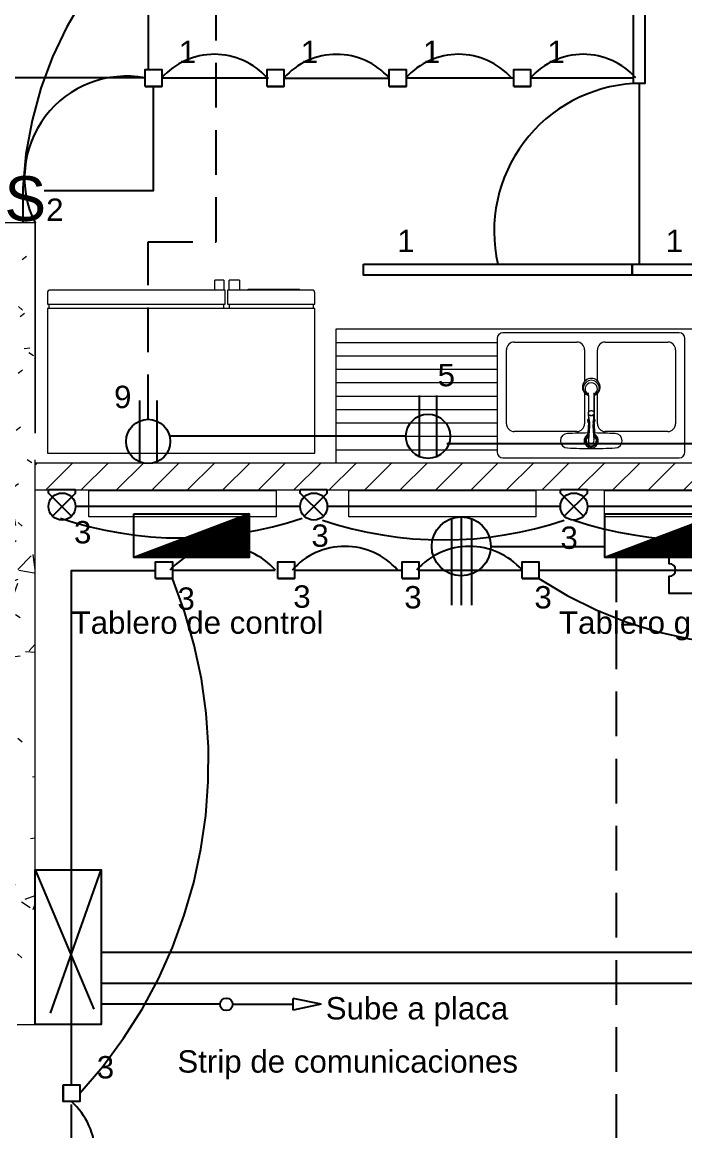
# Model space of a CAD drawing. Header units: inches. Extents: x 131 to 82119, y 71 to 16923.
# Drawn here: x 183.923 to 186.884, y 123.359 to 128.315 of the extents above; entities that cross this region are included whole.
import ezdxf
from ezdxf.enums import TextEntityAlignment as Align

# ---------------------------------------------------------------- set-up
doc = ezdxf.new("R2010")
doc.units = ezdxf.units.IN
doc.header["$MEASUREMENT"] = 0
doc.linetypes.add('HIDDEN', pattern=[9.525, 6.35, -3.175])
doc.linetypes.add('PISO', pattern=[0.3, 0.2, -0.1])
for name, color, linetype, lineweight in [('A-DETL-____-THIN', 151, 'Continuous', 18), ('A-FLOR-____-OTLN', 192, 'Continuous', 18), ('A-GENM-____-OTLN', 13, 'Continuous', 18), ('A-WALL-____-MCUT', 113, 'Continuous', 18), ('A-WALL-____-OTLN', 113, 'Continuous', 18), ('A-WALL-____-PATT', 111, 'Continuous', 18), ('DUCTO-PARED O TECHO', 7, 'Continuous', 25), ('DUCTO-PISO', 7, 'PISO', 25), ('I-FURN-____-OTLN', 30, 'Continuous', 18), ('P-SANR-FIXT-OTLN', 6, 'Continuous', 18), ('Q-SPCQ-____-OTLN', 91, 'Continuous', 18), ('RED-TELEVISIÓN', 84, 'TELEVISION', 25), ('RED-TELÉFONO', 240, 'TELEFONO', 25), ('SIMBOLOGIA', 150, 'Continuous', 25), ('SIMBOLOGÍA', 150, 'Continuous', 25)]:
    doc.layers.add(name, color=color, linetype=linetype, lineweight=lineweight)
for name, color, linetype in [('BLOQUES TOMAS Y LUCES', 140, 'Continuous'), ('INTERRUPTORES', 6, 'Continuous'), ('LAMPARAS', 20, 'Continuous'), ('LUCES Y TOMAS', 5, 'Continuous'), ('Retorno', 5, 'HIDDEN')]:
    doc.layers.add(name, color=color, linetype=linetype)
doc.styles.get("Standard").update_dxf_attribs({"font": 'arial.ttf'})
doc.linetypes.add('TELEFONO', pattern='A,0.32,-0.12,["TEL",Standard,S=0.065,R=0,X=-0.065,Y=-0.0325],-0.14', length=0.58)
doc.linetypes.add('TELEVISION', pattern='A,0.32,-0.13,["TV",Standard,S=0.065,R=0,X=-0.065,Y=-0.0325],-0.13', length=0.58)
pattern_1 = [(45, (197.74889, 143.90399), (-0.07919596, 0.07919596), [])]

# ---------------------------------------------------------------- blocks, each defined once
blk = doc.blocks.new('Double_Bowl_Kitchen_Sink_w_Delta_Faucet_and_drains_14175 - Double_Bowl_Kitchen_Sink_w_Delta_Faucet_and_drains_14175-1158375-ARQ-P1')
at = {"layer": 'Q-SPCQ-____-OTLN'}
for p, q in [((-0.4191, 0.254), (-0.4191, -0.254)), ((0.3937, 0.2794), (-0.3937, 0.2794)), ((0.4191, -0.254), (0.4191, 0.254)), ((-0.3429, 0.1619), (-0.0635, 0.1619)), ((0.0635, 0.1619), (0.3429, 0.1619)), ((-0.3778, -0.2032), (-0.3778, 0.127)), ((-0.0286, 0.127), (-0.0286, -0.009)), ((0.0286, -0.009), (0.0286, 0.127)), ((0.3778, 0.127), (0.3778, -0.2032)), ((-0.0286, -0.0627), (-0.0286, -0.2032)), ((0.0286, -0.2032), (0.0286, -0.0627)), ((-0.0635, -0.2381), (-0.3429, -0.2381)), ((0.3429, -0.2381), (0.0635, -0.2381)), ((-0.3937, -0.2794), (0.3937, -0.2794))]:
    blk.add_line(p, q, dxfattribs=at)
for centre, radius, start, end in [((-0.3937, 0.254), 0.0254, 90, 180), ((0.3937, 0.254), 0.0254, 360, 90), ((-0.3429, 0.127), 0.0349, 90, 180), ((-0.0635, 0.127), 0.0349, 360, 90), ((0.0635, 0.127), 0.0349, 90, 180), ((0.3429, 0.127), 0.0349, 360, 90), ((-0.3429, -0.2032), 0.0349, 180, 270), ((-0.0635, -0.2032), 0.0349, 270, 360), ((0.0635, -0.2032), 0.0349, 180, 270), ((0.3429, -0.2032), 0.0349, 270, 360), ((-0.3937, -0.254), 0.0254, 180, 270), ((0.3937, -0.254), 0.0254, 270, 360)]:
    blk.add_arc(centre, radius, start, end, dxfattribs=at)
blk = doc.blocks.new('Faucet-Delta-473 - DST-1158325-ARQ-P1')
at = {"layer": 'A-GENM-____-OTLN'}
for p, q in [((-0.0822, -0.0267), (-0.0816, -0.0346)), ((-0.081, -0.0348), (-0.0781, -0.0814)), ((-0.0725, -0.0646), (-0.0772, -0.0037)), ((-0.0577, -0.0646), (-0.053, -0.0037)), ((-0.0521, -0.0814), (-0.0492, -0.0348)), ((-0.0487, -0.0271), (-0.0492, -0.0347)), ((-0.0775, -0.0978), (-0.0775, -0.1183)), ((-0.0735, -0.0812), (-0.0725, -0.0646)), ((-0.0567, -0.0812), (-0.0577, -0.0646)), ((-0.0527, -0.1183), (-0.0527, -0.0978)), ((-0.0775, -0.1283), (-0.0775, -0.2017)), ((-0.0527, -0.2017), (-0.0527, -0.1283)), ((-0.0775, -0.2017), (-0.0775, -0.2144)), ((-0.0527, -0.2017), (-0.0527, -0.2144))]:
    blk.add_line(p, q, dxfattribs=at)
for centre, radius, start, end in [((-0.1711, 0), 0.0321, 90, 270), ((-0.0605, -2.1775), 2.2123, 90.1195, 92.8667), ((-0.0651, 0), 0.0317, 90, 251.4942), ((-0.0651, 0), 0.0227, 90, 241.4089), ((-0.0651, 0.0001), 0.0127, 342.7257, 197.2743), ((-0.0697, -2.1775), 2.2123, 87.1333, 89.8805), ((-0.0651, 0), 0.0317, 288.5058, 90), ((-0.0651, 0), 0.0227, 298.5911, 90), ((0.0409, 0), 0.0321, 270, 90), ((-0.0605, 2.1775), 2.2123, 267.1333, 269.4676), ((-0.0697, 2.1775), 2.2123, 270.5324, 272.8667), ((-0.0715, -0.0894), 0.0103, 129.3974, 234.6026), ((-0.0651, -0.0951), 0.0188, 115.9469, 133.6108), ((0.2729, -0.138), 0.351, 170.6882, 176.8559), ((-0.0651, -0.0951), 0.0188, 46.3892, 64.0531), ((-0.4031, -0.138), 0.351, 3.135, 9.3118), ((-0.0587, -0.0894), 0.0103, 305.3974, 50.6026), ((-0.0708, -0.1233), 0.00836, 143.434, 216.566), ((-0.0651, -0.1305), 0.0171, 42.9259, 139.4833), ((-0.0654, -0.1167), 0.0172, 222.3776, 317.6224), ((-0.0594, -0.1233), 0.00836, 323.434, 36.566), ((-0.0651, -0.2391), 0.0394, 108.3714, 270), ((-0.0651, -0.2391), 0.0394, 270, 71.6286)]:
    blk.add_arc(centre, radius, start, end, dxfattribs=at)
for centre, major_axis, ratio, start_param, end_param in [((-0.064, 0), (0.0277, 0), 0.962809, 1.609656, 4.280296), ((-0.0662, 0), (0.0277, 0), 0.962809, 5.144482, 7.815121), ((-0.0651, -0.0926), (0.0141, 0), 0.642788, 2.275568, 3.57627), ((-0.0651, -0.0926), (0.0141, 0), 0.642788, 5.792183, 7.14921), ((-0.0651, -0.2358), (0.0356, 0), 0.976905, 1.934236, 4.712389), ((-0.0651, -0.2321), (0.0277, 0), 0.976905, 2.060027, 4.712389), ((-0.0651, -0.2358), (-0.0356, 0), 0.976905, 1.570796, 4.356702), ((-0.0651, -0.2321), (-0.0277, 0), 0.976905, 1.570796, 4.24754)]:
    blk.add_ellipse(centre, major_axis=major_axis, ratio=ratio, start_param=start_param, end_param=end_param, dxfattribs=at)
at = {"layer": 'P-SANR-FIXT-OTLN'}
for p, q in [((-0.0781, -0.1193), (-0.0781, -0.0973)), ((-0.0771, -0.1098), (-0.0778, -0.1217)), ((-0.0531, -0.1098), (-0.0524, -0.1217)), ((-0.0527, -0.1572), (-0.0527, -0.1567)), ((-0.0893, -0.2698), (-0.088, -0.2707)), ((-0.0416, -0.2703), (-0.0404, -0.2693))]:
    blk.add_line(p, q, dxfattribs=at)
at = {"layer": 'P-SANR-FIXT-OTLN', "flags": 128}
for points in [[(-0.0816, -0.0348), (-0.0791, -0.0721), (-0.0786, -0.0823)], [(-0.0788, -0.0821), (-0.0792, -0.0825), (-0.0795, -0.083), (-0.0799, -0.0834), (-0.0802, -0.0839), (-0.0805, -0.0844)], [(-0.0514, -0.0821), (-0.051, -0.0825), (-0.0507, -0.083), (-0.0503, -0.0834), (-0.05, -0.0839), (-0.0497, -0.0844)], [(-0.0791, -0.1223), (-0.0792, -0.1228), (-0.0792, -0.1232), (-0.0792, -0.1237), (-0.0792, -0.1241)], [(-0.0651, -0.1128), (-0.0656, -0.1128), (-0.0662, -0.1129), (-0.0667, -0.1129), (-0.0673, -0.113), (-0.0678, -0.113), (-0.0683, -0.1131), (-0.0689, -0.1132), (-0.0694, -0.1133), (-0.0699, -0.1135), (-0.0704, -0.1136), (-0.0709, -0.1138), (-0.0714, -0.1139), (-0.0719, -0.1141), (-0.0724, -0.1143), (-0.0728, -0.1145), (-0.0733, -0.1148), (-0.0737, -0.115), (-0.0741, -0.1153), (-0.0746, -0.1155), (-0.075, -0.1158), (-0.0754, -0.1161), (-0.0757, -0.1164), (-0.0761, -0.1167), (-0.0764, -0.1171), (-0.0768, -0.1174), (-0.0771, -0.1178), (-0.0774, -0.1181), (-0.0776, -0.1185), (-0.0779, -0.1189), (-0.0781, -0.1193), (-0.0783, -0.1197), (-0.0785, -0.1201), (-0.0787, -0.1206), (-0.0788, -0.121), (-0.079, -0.1214)], [(-0.079, -0.125), (-0.0789, -0.1254), (-0.0788, -0.1259), (-0.0786, -0.1263), (-0.0784, -0.1267), (-0.0782, -0.1271), (-0.078, -0.1275)], [(-0.0781, -0.202), (-0.0781, -0.1838), (-0.0781, -0.1572), (-0.0781, -0.1269)], [(-0.0707, -0.1321), (-0.0703, -0.1323), (-0.07, -0.1325), (-0.0696, -0.1326), (-0.0692, -0.1327), (-0.0689, -0.1329), (-0.0685, -0.133), (-0.0682, -0.1331), (-0.0678, -0.1332), (-0.0675, -0.1332), (-0.0671, -0.1333), (-0.0668, -0.1334), (-0.0664, -0.1334), (-0.0661, -0.1334), (-0.0657, -0.1335), (-0.0654, -0.1335), (-0.0651, -0.1335)], [(-0.0513, -0.1212), (-0.0514, -0.1208), (-0.0516, -0.1204), (-0.0518, -0.1199), (-0.052, -0.1195), (-0.0522, -0.1191), (-0.0524, -0.1187), (-0.0527, -0.1183), (-0.053, -0.118), (-0.0533, -0.1176), (-0.0536, -0.1173), (-0.0539, -0.1169), (-0.0543, -0.1166), (-0.0546, -0.1163), (-0.055, -0.116), (-0.0554, -0.1157), (-0.0558, -0.1154), (-0.0562, -0.1151), (-0.0567, -0.1149), (-0.0571, -0.1147), (-0.0576, -0.1144), (-0.0581, -0.1142), (-0.0585, -0.114), (-0.059, -0.1138), (-0.0595, -0.1137), (-0.06, -0.1135), (-0.0605, -0.1134), (-0.0611, -0.1133), (-0.0616, -0.1132), (-0.0621, -0.1131), (-0.0627, -0.113), (-0.0632, -0.1129), (-0.0637, -0.1129), (-0.0643, -0.1129), (-0.0648, -0.1128), (-0.0651, -0.1128)], [(-0.0651, -0.1335), (-0.0648, -0.1335), (-0.0644, -0.1335), (-0.0641, -0.1334), (-0.0637, -0.1334), (-0.0634, -0.1333), (-0.063, -0.1333), (-0.0627, -0.1332), (-0.0623, -0.1332), (-0.062, -0.1331), (-0.0616, -0.133), (-0.0613, -0.1328), (-0.0609, -0.1327), (-0.0605, -0.1326), (-0.0602, -0.1324), (-0.0598, -0.1323), (-0.0595, -0.1321)], [(-0.0523, -0.1278), (-0.0521, -0.1274), (-0.0519, -0.127), (-0.0517, -0.1265), (-0.0515, -0.1261), (-0.0514, -0.1257), (-0.0512, -0.1252)], [(-0.0511, -0.1244), (-0.051, -0.1239), (-0.051, -0.1235), (-0.051, -0.123), (-0.051, -0.1226)], [(-0.1036, -0.2313), (-0.1039, -0.2329), (-0.1041, -0.2344), (-0.1043, -0.2359), (-0.1044, -0.2375), (-0.1045, -0.239), (-0.1045, -0.2405), (-0.1044, -0.2421), (-0.1042, -0.2436), (-0.104, -0.2451), (-0.1038, -0.2467), (-0.1034, -0.2482), (-0.1031, -0.2496), (-0.1026, -0.2511), (-0.1021, -0.2526), (-0.1015, -0.254), (-0.1009, -0.2554), (-0.1002, -0.2568), (-0.0995, -0.2582), (-0.0989, -0.2591)], [(-0.1012, -0.224), (-0.1018, -0.2255), (-0.1023, -0.2269), (-0.1028, -0.2284), (-0.1031, -0.2293)], [(-0.0312, -0.2589), (-0.0304, -0.2576), (-0.0297, -0.2562), (-0.029, -0.2548), (-0.0284, -0.2534), (-0.0279, -0.2519), (-0.0274, -0.2504), (-0.027, -0.249), (-0.0266, -0.2475), (-0.0263, -0.246), (-0.0261, -0.2444), (-0.0259, -0.2429), (-0.0258, -0.2414), (-0.0257, -0.2398), (-0.0257, -0.2383), (-0.0258, -0.2367), (-0.026, -0.2352), (-0.0262, -0.2337), (-0.0264, -0.2322), (-0.0267, -0.2311)], [(-0.0271, -0.2292), (-0.0276, -0.2277), (-0.0281, -0.2262), (-0.0287, -0.2248), (-0.0293, -0.2235)], [(-0.0978, -0.2608), (-0.0969, -0.2621), (-0.096, -0.2633), (-0.095, -0.2645), (-0.0939, -0.2656)], [(-0.0358, -0.2651), (-0.0348, -0.2639), (-0.0338, -0.2627), (-0.0329, -0.2615), (-0.032, -0.2602)]]:
    blk.add_lwpolyline(points, dxfattribs=at)
at = {"layer": 'P-SANR-FIXT-OTLN'}
for centre, start, end in [((-0.0602, 2.1941), 268.4136, 268.812), ((-0.07, 2.1941), 271.188, 271.5864)]:
    blk.add_arc(centre, 2.229, start, end, dxfattribs=at)
for points, knots in [([(-0.1001, -0.2213), (-0.1002, -0.2214), (-0.1003, -0.2215), (-0.1005, -0.2219), (-0.1008, -0.2224), (-0.1009, -0.2226), (-0.1009, -0.2226)], [0.780759, 0.780759, 0.780759, 0.780759, 0.8055556, 0.8333333, 0.8888889, 1, 1, 1, 1]), ([(-0.1009, -0.2226), (-0.1009, -0.2226), (-0.1008, -0.2224), (-0.1005, -0.2219), (-0.1003, -0.2215), (-0.1002, -0.2214), (-0.1001, -0.2213)], [0, 0, 0, 0, 0.1111111, 0.1666667, 0.1944444, 0.219241, 0.219241, 0.219241, 0.219241])]:
    blk.add_open_spline(points, degree=3, knots=knots, dxfattribs=at)
blk = doc.blocks.new('Refrigerador_Electrolux_Side_by_Side_Frost_Free_504L_14781 - Refrigerador Side by Side-808704-ARQ-P1')
at = {"layer": 'I-FURN-____-OTLN'}
for p, q in [((0.8, 0.73), (-0.395, 0.73)), ((-0.395, 0.73), (-0.395, 0.0825)), ((0.8, 0.0825), (0.8, 0.73)), ((-0.395, 0.0825), (0.8, 0.0825)), ((-0.005, 0.0635), (-0.395, 0.0635)), ((-0.395, 0.0635), (-0.395, 0.0127)), ((-0.3886, 0.0825), (-0.3886, 0.0635)), ((-0.0116, 0.0635), (-0.0116, 0.0825)), ((-0.005, 0), (-0.005, 0.0635)), ((0.005, 0.0635), (0.005, 0)), ((0.8, 0.0635), (0.005, 0.0635)), ((0.0114, 0.0825), (0.0114, 0.0635)), ((0.7937, 0.0635), (0.7937, 0.0825)), ((0.8, 0.0127), (0.8, 0.0635)), ((-0.3823, 0), (-0.005, 0)), ((-0.3271, 0), (-0.3271, -0.002)), ((-0.0966, 0), (-0.0966, -0.002)), ((-0.0577, -0.001), (-0.0577, 0)), ((-0.0116, 0), (-0.0116, -0.001)), ((0.0114, -0.001), (0.0114, 0)), ((0.0523, 0), (0.0523, -0.001)), ((-0.0966, -0.002), (-0.3271, -0.002)), ((-0.3271, -0.002), (-0.3271, -0.0034)), ((-0.0966, -0.0034), (-0.3271, -0.0034)), ((-0.0966, -0.002), (-0.0966, -0.0034)), ((-0.0577, -0.0445), (-0.0577, -0.001)), ((-0.0116, -0.001), (-0.0577, -0.001)), ((-0.0577, -0.0445), (-0.0116, -0.0445)), ((-0.0116, -0.001), (-0.0116, -0.0445)), ((0.005, 0), (0.7873, 0)), ((0.0114, -0.0445), (0.0114, -0.001)), ((0.0523, -0.001), (0.0114, -0.001)), ((0.0114, -0.0445), (0.0523, -0.0445)), ((0.0523, -0.001), (0.0523, -0.0445))]:
    blk.add_line(p, q, dxfattribs=at)
for centre, start, end in [((-0.3823, 0.0127), 180, 270), ((0.7873, 0.0127), 270, 360)]:
    blk.add_arc(centre, 0.0127, start, end, dxfattribs=at)
blk = doc.blocks.new('LUZAP')
at = {"layer": 'SIMBOLOGIA'}
for p, q in [((-0.09, 0.02), (0.0636, 0.1736)), ((-0.0636, 0.1736), (0.09, 0.02)), ((-0.09, 0.02), (-0.09, 0)), ((-0.09, 0), (0.09, 0)), ((0.09, 0.02), (0.09, 0))]:
    blk.add_line(p, q, dxfattribs=at)
blk.add_circle((0, 0.11), 0.09, dxfattribs=at)
blk = doc.blocks.new('TOMA')
at = {"layer": 'SIMBOLOGIA'}
for p, q in [((-0.0301, 0.2165), (-0.0301, 0.0062)), ((0.0294, 0.2165), (0.0294, 0.1463)), ((0.0294, 0.1463), (0.0294, 0.0059))]:
    blk.add_line(p, q, dxfattribs=at)
blk.add_circle((0, 0.0761), 0.0761, dxfattribs=at)
blk = doc.blocks.new('TABLERO')
at = {"layer": 'LUCES Y TOMAS', "color": 0}
for points in [[(0.2574, 0), (-0.2574, -0.1939)], [(-0.2574, 0), (0.2574, 0), (0.2574, -0.1939), (-0.2574, -0.1939), (-0.2574, 0)], [(0.2574, 0), (-0.2574, -0.1939)], [(0.2574, -0.0038), (-0.2474, -0.1939)], [(0.2574, -0.0075), (-0.2374, -0.1939)], [(0.2574, -0.0113), (-0.2274, -0.1939)], [(0.2574, -0.0151), (-0.2174, -0.1939)], [(0.2574, -0.0188), (-0.2074, -0.1939)], [(0.2574, -0.0226), (-0.1974, -0.1939)], [(0.2574, -0.0264), (-0.1874, -0.1939)], [(0.2574, -0.0301), (-0.1774, -0.1939)], [(0.2574, -0.0339), (-0.1674, -0.1939)], [(0.2574, -0.0377), (-0.1574, -0.1939)], [(0.2574, -0.0414), (-0.1474, -0.1939)], [(0.2574, -0.0452), (-0.1374, -0.1939)], [(0.2574, -0.049), (-0.1274, -0.1939)], [(0.2574, -0.0527), (-0.1174, -0.1939)], [(0.2574, -0.0565), (-0.1074, -0.1939)], [(0.2574, -0.0603), (-0.0974, -0.1939)], [(0.2574, -0.064), (-0.0874, -0.1939)], [(0.2574, -0.0678), (-0.0774, -0.1939)], [(0.2574, -0.0716), (-0.0674, -0.1939)], [(0.2574, -0.0753), (-0.0574, -0.1939)], [(0.2574, -0.0791), (-0.0474, -0.1939)], [(0.2574, -0.0829), (-0.0374, -0.1939)], [(0.2574, -0.0866), (-0.0274, -0.1939)], [(0.2574, -0.0904), (-0.0174, -0.1939)], [(0.2574, -0.0942), (-0.0074, -0.1939)], [(0.2574, -0.0979), (0.0026, -0.1939)], [(0.2574, -0.1017), (0.0126, -0.1939)], [(0.2574, -0.1055), (0.0226, -0.1939)], [(0.2574, -0.1092), (0.0326, -0.1939)], [(0.2574, -0.113), (0.0426, -0.1939)], [(0.2574, -0.1168), (0.0526, -0.1939)], [(0.2574, -0.1205), (0.0626, -0.1939)], [(0.2574, -0.1243), (0.0726, -0.1939)], [(0.2574, -0.1281), (0.0826, -0.1939)], [(0.2574, -0.1318), (0.0926, -0.1939)], [(0.2574, -0.1356), (0.1026, -0.1939)], [(0.2574, -0.1394), (0.1126, -0.1939)], [(0.2574, -0.1431), (0.1226, -0.1939)], [(0.2574, -0.1469), (0.1326, -0.1939)], [(0.2574, -0.1507), (0.1426, -0.1939)], [(0.2574, -0.1544), (0.1526, -0.1939)], [(0.2574, -0.1582), (0.1626, -0.1939)], [(0.2574, -0.162), (0.1726, -0.1939)], [(0.2574, -0.1657), (0.1826, -0.1939)], [(0.2574, -0.1695), (0.1926, -0.1939)], [(0.2574, -0.1733), (0.2026, -0.1939)], [(0.2574, -0.177), (0.2126, -0.1939)], [(0.2574, -0.1808), (0.2226, -0.1939)], [(0.2574, -0.1846), (0.2326, -0.1939)], [(0.2574, -0.1883), (0.2426, -0.1939)], [(0.2574, -0.1921), (0.2526, -0.1939)]]:
    blk.add_lwpolyline(points, dxfattribs=at)
blk = doc.blocks.new('TOMA TRIF')
at = {"layer": 'BLOQUES TOMAS Y LUCES'}
for p, q in [((-0.0076, 0.044), (-0.3947, 0.044)), ((0, 0), (-0.3947, 0)), ((-0.0084, -0.0462), (-0.3947, -0.0462))]:
    blk.add_line(p, q, dxfattribs=at)
blk.add_circle((-0.1319, 0), 0.1319, dxfattribs=at)
blk = doc.blocks.new('Ds')
at = {"layer": 'SIMBOLOGÍA', "color": 3, "linetype": 'Continuous'}
for p, q in [((0.0282, 0), (0.2983, 0)), ((0.2983, -0.0256), (0.2983, 0.0256)), ((0.4239, 0), (0.2983, 0.0256)), ((0.4239, 0), (0.2983, -0.0256))]:
    blk.add_line(p, q, dxfattribs=at)
at = {"layer": 'SIMBOLOGÍA', "ltscale": 0.2}
blk.add_circle((0, 0), 0.0282, dxfattribs=at)

msp = doc.modelspace()

# ---------------------------------------------------------------- hatches: boundary and pattern name
at = {"layer": 'A-WALL-____-PATT'}
h = msp.add_hatch(dxfattribs=at)
h.set_pattern_fill('FP_31', style=0, pattern_type=2)
h.set_pattern_definition([(50, (197.7489, 144.03864), (0.546432, -0.047308), [0.057, -0.629]), (355, (197.7489, 144.03864), (-0.105429, 0.57337), [0.046, -0.503]), (100.451, (197.7939, 144.03464), (0.440955, 0.525708), [0.049, -0.534]), (46.184, (197.7489, 144.19164), (0.813123, -0.12606), [0.086, -0.943]), (96.636, (197.8169, 144.18064), (0.711995, 0.742252), [0.073, -0.801]), (351.184, (197.7489, 144.19164), (0.71223, 0.742616), [0.069, -0.754]), (21, (197.8249, 144.15364), (0.454985, -0.306292), [0.057, -0.629]), (326, (197.8249, 144.15364), (0.185766, 0.552594), [0.046, -0.503]), (71.451, (197.8629, 144.12764), (0.640536, 0.246016), [0.049, -0.534]), (37.5, (197.7489, 144.03864), (0.009206, 0.2541166), [0.025, -0.472, 0.025, -0.485, -0.505]), (37.5, (197.7489, 144.03864), (0.009206, 0.2541166), [-1.007, 0.025, -0.48]), (7.5, (197.7489, 144.03864), (0.2004608, 0.3007382), [0.025, -0.266, 0.025, -0.46, -0.192]), (7.5, (197.7489, 144.03864), (0.2004608, 0.3007382), [-0.776, 0.025, -0.167]), (327.5, (197.5789, 144.03864), (0.4064829, -0.0170776), [0.025, -0.165, 0.025, -0.569, -0.789]), (327.5, (197.5789, 144.03864), (0.4064829, -0.0170776), [-0.785, 0.025, -0.764]), (317.5, (197.5029, 144.03864), (0.4439987, 0.076008), [0.025, -0.223, 0.025, -0.37, -0.56]), (317.5, (197.5029, 144.03864), (0.4439987, 0.076008), [-0.642, 0.025, -0.535])])
h.paths.add_polyline_path([(183.981, 123.8345), (183.981, 127.4175), (183.781, 127.4175), (183.781, 123.8345), (183.901, 123.8345)], flags=0)
h = msp.add_hatch(dxfattribs=at)
h.set_pattern_fill('FP_37', color=8, style=0, pattern_type=2)
h.set_pattern_definition(pattern_1)
h.paths.add_polyline_path([(184.7727, 126.2238), (185.406, 126.2238), (185.406, 126.3438), (183.981, 126.3438), (183.981, 126.2238)], flags=0)
h = msp.add_hatch(dxfattribs=at)
h.set_pattern_fill('FP_37', color=8, style=0, pattern_type=2)
h.set_pattern_definition(pattern_1)
h.paths.add_polyline_path([(187.6452, 126.2238), (187.6452, 126.3438), (185.406, 126.3438), (185.406, 126.2238), (187.7512, 126.2238)])

# ---------------------------------------------------------------- linework, layer by layer
at = {"layer": 'A-DETL-____-THIN'}
for p, q in [((185.326, 126.3438), (185.326, 126.9438)), ((185.326, 126.9438), (187.6452, 126.9438)), ((185.326, 126.8838), (186.0457, 126.8838)), ((185.326, 126.8238), (186.0457, 126.8238)), ((185.326, 126.7638), (186.0457, 126.7638)), ((185.326, 126.7038), (186.0457, 126.7038)), ((185.326, 126.7038), (186.0457, 126.7038)), ((185.326, 126.6438), (186.0457, 126.6438)), ((185.326, 126.5838), (186.0457, 126.5838)), ((185.326, 126.5238), (186.0457, 126.5238)), ((185.326, 126.4638), (186.0457, 126.4638)), ((185.326, 126.4038), (186.0457, 126.4038))]:
    msp.add_line(p, q, dxfattribs=at)
at = {"layer": 'A-FLOR-____-OTLN'}
msp.add_line((183.9813, 127.4175), (183.9813, 126.4784), dxfattribs=at)
at = {"layer": 'A-WALL-____-MCUT'}
for p, q in [((183.981, 127.4175), (183.781, 127.4175)), ((183.981, 126.4784), (183.981, 127.4175)), ((183.981, 123.8345), (183.981, 126.3584)), ((187.6452, 126.3438), (183.981, 126.3438)), ((183.981, 126.2238), (187.6452, 126.2238)), ((183.901, 123.8345), (183.981, 123.8345))]:
    msp.add_line(p, q, dxfattribs=at)
at = {"layer": 'A-WALL-____-OTLN'}
for points in [[(184.2214, 126.2214), (185.0575, 126.2214), (185.0575, 126.1038), (184.2214, 126.1038)], [(185.3829, 126.2214), (186.219, 126.2214), (186.219, 126.1038), (185.3829, 126.1038)], [(186.5257, 126.2214), (187.3618, 126.2214), (187.3618, 126.1038), (186.5257, 126.1038)]]:
    msp.add_lwpolyline(points, close=True, dxfattribs=at)
at = {"layer": 'DUCTO-PARED O TECHO'}
for p, q in [((185.1657, 126.1499), (184.162, 126.1499)), ((186.3278, 126.1499), (185.2867, 126.1499)), ((184.5945, 125.866), (185.0542, 125.866)), ((185.1401, 125.866), (185.621, 125.866)), ((185.696, 125.866), (186.1568, 125.866)), ((183.981, 124.5259), (184.2433, 123.9023)), ((184.0501, 123.8847), (184.2758, 124.5259)), ((184.1436, 123.0187), (184.1436, 123.4762))]:
    msp.add_line(p, q, dxfattribs=at)
for points in [[(185.2693, 129.172), (184.4857, 129.1764), (184.4857, 128.1031)], [(184.4723, 128.0657), (182.3644, 128.0657)], [(184.5469, 128.0657), (185.0236, 128.0657)], [(185.0925, 128.0652), (185.5652, 128.0652)], [(185.638, 128.0657), (186.1158, 128.0657)], [(186.1943, 128.0657), (186.6551, 128.0657)], [(184.0213, 127.5627), (184.5098, 127.5627), (184.5098, 128.0282)], [(186.6801, 128.0407), (186.6801, 127.2335)], [(185.6378, 126.4638), (184.5825, 126.4638)], [(187.215, 126.4307), (185.8202, 126.4307)], [(187.4507, 126.1499), (186.4487, 126.1499)], [(186.2318, 125.866), (187.5043, 125.866), (187.5043, 126.0898)], [(186.0168, 125.9719), (186.5268, 125.9719)], [(184.1436, 123.5646), (184.1436, 125.8633), (184.5126, 125.8633)]]:
    msp.add_lwpolyline(points, dxfattribs=at)
msp.add_lwpolyline([(190.1087, 126.9306), (189.0502, 126.9306), (189.0502, 125.7617), (186.8147, 125.7617), (186.8147, 125.8382, 1), (186.8147, 125.8938), (186.8147, 125.9263)], format="xyb", dxfattribs=at)
msp.add_lwpolyline([(183.981, 123.8345), (183.981, 124.5259), (184.2758, 124.5259), (184.2758, 123.8345)], close=True, dxfattribs=at)
at = {"layer": 'DUCTO-PISO'}
for points in [[(184.4863, 126.5398), (184.4863, 127.333), (184.7904, 127.333), (184.7904, 128.7992), (185.2841, 128.7992), (185.2841, 128.846)], [(186.5768, 125.9227), (186.5768, 120.8898), (184.2056, 120.8898), (184.2056, 120.0928)]]:
    msp.add_lwpolyline(points, dxfattribs=at)
at = {"layer": 'LAMPARAS'}
for p, q in [((184.4723, 128.0282), (184.5473, 128.0282)), ((185.0179, 128.0282), (185.0929, 128.0282)), ((185.5634, 128.0282), (185.6384, 128.0282)), ((186.1193, 128.0282), (186.1943, 128.0282)), ((184.5195, 125.8286), (184.5945, 125.8286)), ((185.0651, 125.8286), (185.1401, 125.8286)), ((185.621, 125.8286), (185.696, 125.8286)), ((186.1568, 125.8286), (186.2318, 125.8286)), ((184.1061, 123.5646), (184.1061, 123.4896))]:
    msp.add_line(p, q, dxfattribs=at)
for points in [[(186.6551, 128.0407), (186.6551, 129.2407), (186.7051, 129.2407), (186.7051, 128.0407)], [(184.4723, 128.0282), (184.4723, 128.1031), (184.5473, 128.1031), (184.5473, 128.0282)], [(185.0179, 128.0282), (185.0179, 128.1031), (185.0929, 128.1031), (185.0929, 128.0282)], [(185.5634, 128.0282), (185.5634, 128.1031), (185.6384, 128.1031), (185.6384, 128.0282)], [(186.1193, 128.0282), (186.1193, 128.1031), (186.1943, 128.1031), (186.1943, 128.0282)], [(185.4483, 127.2335), (186.6483, 127.2335), (186.6483, 127.1835), (185.4483, 127.1835)], [(186.6483, 127.2335), (187.8483, 127.2335), (187.8483, 127.1835), (186.6483, 127.1835)], [(184.5195, 125.8286), (184.5195, 125.9034), (184.5945, 125.9034), (184.5945, 125.8286)], [(185.0651, 125.8286), (185.0651, 125.9034), (185.1401, 125.9034), (185.1401, 125.8286)], [(185.621, 125.8286), (185.621, 125.9034), (185.696, 125.9034), (185.696, 125.8286)], [(186.1568, 125.8286), (186.1568, 125.9034), (186.2318, 125.9034), (186.2318, 125.8286)], [(184.1061, 123.5646), (184.181, 123.5646), (184.181, 123.4896), (184.1061, 123.4896)]]:
    msp.add_lwpolyline(points, close=True, dxfattribs=at)
at = {"layer": 'RED-TELEVISIÓN'}
for points in [[(184.2758, 124.1585), (188.2841, 124.1585), (188.2841, 127.8376)], [(184.2758, 123.9265), (184.8067, 123.9265)]]:
    msp.add_lwpolyline(points, dxfattribs=at)
at = {"layer": 'RED-TELÉFONO'}
msp.add_lwpolyline([(184.2758, 124.0187), (188.3929, 124.0187), (188.3929, 127.8376)], dxfattribs=at)
at = {"layer": 'Retorno'}
for centre, radius, start, end in [((185.6412, 127.4938), 1.7165, 102.1235, 182.5489), ((184.7824, 127.8566), 0.3149, 41.5976, 138.4028), ((185.3279, 127.8562), 0.3149, 41.5976, 138.4028), ((185.8735, 127.8566), 0.3149, 41.5976, 138.4028), ((186.4298, 127.8566), 0.3149, 41.5976, 138.4028), ((184.3888, 127.6186), 0.4548, 79.4239, 206.2515), ((186.6941, 127.3797), 0.6621, 93.3745, 192.7576), ((184.6345, 127.6915), 1.6822, 251.2736, 288.7264), ((185.8054, 127.6826), 1.6822, 251.2736, 288.7264), ((186.9283, 127.6826), 1.6822, 251.2736, 288.7264), ((184.8195, 125.6565), 0.3149, 41.5976, 138.4028), ((185.3651, 125.657), 0.3149, 41.5976, 138.4028), ((185.9214, 125.657), 0.3149, 41.5976, 138.4028), ((187.2436, 127.3705), 1.8442, 236.726, 308.5492), ((182.5735, 125.0039), 2.1829, 317.428, 22.1982), ((183.9345, 123.2542), 0.3149, 311.5976, 48.4028)]:
    msp.add_arc(centre, radius, start, end, dxfattribs=at)

# ---------------------------------------------------------------- block references
at = {"layer": 'I-FURN-____-OTLN', "rotation": 180}
msp.add_blockref('Refrigerador_Electrolux_Side_by_Side_Frost_Free_504L_14781 - Refrigerador Side by Side-808704-ARQ-P1', (184.836, 127.1178), dxfattribs=at)
at = {"layer": 'LUCES Y TOMAS', "color": 0}
for p in [(184.6803, 126.1166), (186.7842, 126.1166)]:
    msp.add_blockref('TABLERO', p, dxfattribs=at)
at = {"layer": 'LUCES Y TOMAS', "color": 3, "rotation": 90}
msp.add_blockref('TOMA TRIF', (185.8849, 126.1038), dxfattribs=at)
at = {"layer": 'P-SANR-FIXT-OTLN', "rotation": 180.0000000000001}
msp.add_blockref('Faucet-Delta-473 - DST-1158325-ARQ-P1', (186.4009, 126.444), dxfattribs=at)
at = {"layer": 'Q-SPCQ-____-OTLN', "rotation": 180.0000000000001}
msp.add_blockref('Double_Bowl_Kitchen_Sink_w_Delta_Faucet_and_drains_14175 - Double_Bowl_Kitchen_Sink_w_Delta_Faucet_and_drains_14175-1158375-ARQ-P1', (186.4648, 126.6472), dxfattribs=at)
at = {"layer": 'SIMBOLOGIA', "xscale": 1.29829461337991, "yscale": 1.29829461337991, "zscale": 1.29829461337991}
for p in [(185.7366, 126.365), (184.4863, 126.3422)]:
    msp.add_blockref('TOMA', p, dxfattribs=at)
at = {"layer": 'SIMBOLOGIA', "xscale": 0.671875174437127, "yscale": 0.671875174437127, "zscale": 0.671875174437127, "rotation": 180}
for p in [(184.1016, 126.2238), (185.2262, 126.2238), (186.3883, 126.2238)]:
    msp.add_blockref('LUZAP', p, dxfattribs=at)
at = {"layer": 'SIMBOLOGIA'}
msp.add_blockref('Ds', (184.8356, 123.9246), dxfattribs=at)

# ---------------------------------------------------------------- texts
for s, p in [('1', (184.6615, 128.1319)), ('1', (185.2071, 128.1319)), ('1', (185.7527, 128.1319)), ('1', (186.3086, 128.1319)), ('1', (185.6376, 127.2871)), ('1', (186.8376, 127.2871)), ('5', (185.8183, 126.6874)), ('9', (184.3727, 126.5899)), ('3', (184.1938, 125.9851)), ('3', (185.2544, 125.9697)), ('3', (186.3671, 125.9606)), ('3', (184.656, 125.6882)), ('3', (185.1733, 125.6974)), ('3', (185.6692, 125.6943)), ('3', (186.2507, 125.6943)), ('Tablero de control', (184.707, 125.5811)), ('Tablero general', (186.8109, 125.5811)), ('Sube a placa', (185.6873, 123.857)), ('Strip de comunicaciones', (185.3777, 123.6193)), ('3', (184.2954, 123.5933))]:
    msp.add_text(s, height=0.1).set_placement(p, align=Align.CENTER)
at = {"layer": 'INTERRUPTORES', "insert": (183.8441, 127.6266), "char_height": 0.2, "attachment_point": 1}
msp.add_mtext_dynamic_manual_height_columns('\\pt0.0082306;S{\\H0.5x;2}', width=0.353086, gutter_width=12.5, heights=[0], dxfattribs=at)

doc.saveas('drawing.dxf')
